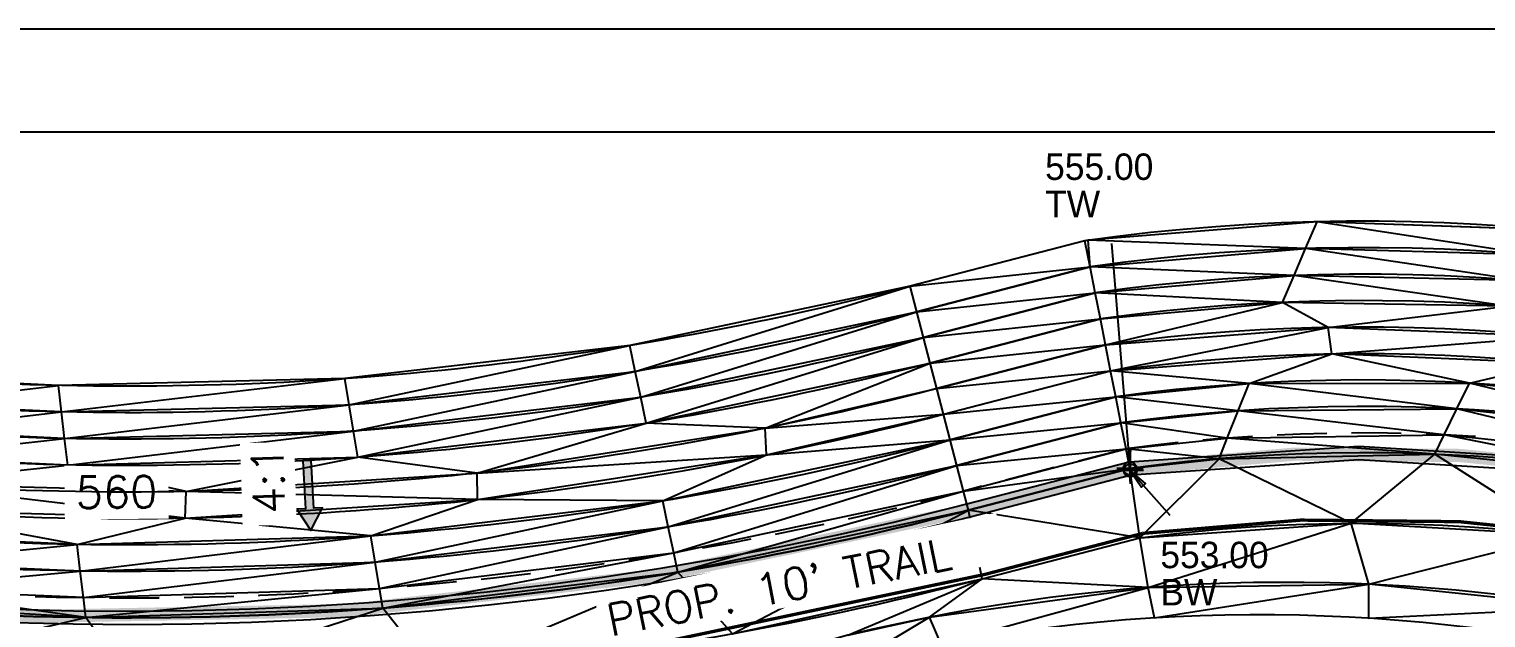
# Model space of a CAD drawing. Header units: inches. Extents: x 2461366 to 2469791, y 7062737 to 7065282.
# Drawn here: x 2466953.4 to 2467173.5, y 7064577.2 to 7064666.2 of the extents above; entities that cross this region are included whole.
import ezdxf

# ---------------------------------------------------------------- set-up
doc = ezdxf.new("R2010")
doc.units = ezdxf.units.IN
doc.header["$LTSCALE"] = 60
doc.header["$MEASUREMENT"] = 0
doc.linetypes.add('DASHED2', pattern=[0.375, 0.25, -0.125])
for name, color, linetype in [('3D', 5, 'Continuous'), ('C-SITE-VOLM', 7, 'Continuous'), ('CONC LABEL', 7, 'Continuous'), ('CONT MJR LABEL', 4, 'Continuous'), ('CONT MNR LABEL', 6, 'Continuous'), ('CONTOURS', 35, 'Continuous'), ('PROP TRAIL', 3, 'Continuous'), ('Proposed Ground-C-TINN', 7, 'Continuous'), ('Proposed Ground-C-TINN-BNDY', 7, 'Continuous'), ('VOLLBLS', 7, 'Continuous'), ('WALL', 6, 'Continuous')]:
    doc.layers.add(name, color=color, linetype=linetype)
doc.styles.add('L80', font='simplex', dxfattribs={"height": 4.8})

# ---------------------------------------------------------------- blocks, each defined once
blk = doc.blocks.new('ARW-STREET')
blk.add_hatch(color=252).paths.add_polyline_path([(0.52, 0), (0.52, 6.04), (1.61, 6.04), (0, 8.83), (-1.61, 6.04), (-0.52, 6.04), (-0.52, 0)])
at = {"color": 4}
blk.add_lwpolyline([(0.52, 0), (0.52, 6.04), (1.61, 6.04), (0, 8.83), (-1.61, 6.04), (-0.52, 6.04), (-0.52, 0)], close=True, dxfattribs=at)
blk = doc.blocks.new('*U27')
at = {"layer": 'CONC LABEL', "color": 7, "linetype": 'Continuous'}
for p, q in [((14.05, -8.8), (16.82, -42.77)), ((16.82, -40.77), (16.82, -44.77)), ((18.82, -42.77), (14.82, -42.77))]:
    blk.add_line(p, q, dxfattribs=at)
blk.add_lwpolyline([(16.82, -42.77), (16.98, -39.74), (16.18, -39.81)], close=True, dxfattribs=at)
blk.add_circle((16.82, -42.77), 1, dxfattribs=at)
at = {"layer": 'CONC LABEL', "color": 7, "char_height": 4, "attachment_point": 4}
for s, insert in [('555.00', (4, 2.8)), ('TW', (4, -2.8))]:
    blk.add_mtext(s, dxfattribs=dict(at, insert=insert))
blk = doc.blocks.new('*U28')
at = {"layer": 'CONC LABEL', "color": 7, "linetype": 'Continuous'}
for p, q in [((1.46, 15.59), (-2.54, 15.59)), ((-0.54, 17.59), (-0.54, 13.59)), ((5.5, 8.8), (-0.54, 15.59))]:
    blk.add_line(p, q, dxfattribs=at)
blk.add_lwpolyline([(-0.54, 15.59), (1.16, 13.08), (1.76, 13.61)], close=True, dxfattribs=at)
blk.add_circle((-0.54, 15.59), 1, dxfattribs=at)
at = {"layer": 'CONC LABEL', "color": 7, "char_height": 4, "attachment_point": 4}
for s, insert in [('553.00', (4, 2.8)), ('BW', (4, -2.8))]:
    blk.add_mtext(s, dxfattribs=dict(at, insert=insert))

msp = doc.modelspace()

# ---------------------------------------------------------------- linework, layer by layer
at = {"layer": '3D'}
for points in [[(2466951.14, 7064578.49, 556), (2466960.08, 7064578.26, 556), (2466969.02, 7064578.2, 556), (2466977.96, 7064578.29, 556), (2466986.9, 7064578.54, 556), (2466995.84, 7064578.95, 556), (2467004.77, 7064579.51, 556), (2467013.68, 7064580.24, 556), (2467022.58, 7064581.12, 556), (2467031.46, 7064582.16, 556), (2467040.33, 7064583.36, 556), (2467049.17, 7064584.72, 556), (2467057.98, 7064586.24, 556), (2467066.77, 7064587.91, 556), (2467075.52, 7064589.73, 556), (2467084.25, 7064591.71, 556), (2467092.94, 7064593.85, 556), (2467095.09, 7064594.41, 556), (2467119.6, 7064600.78, 556), (2467154.31, 7064603.13, 556), (2467188.97, 7064600.97, 556)], [(2466951.07, 7064576.49, 553), (2466960.04, 7064576.26, 553), (2466969.02, 7064576.2, 553), (2466978, 7064576.29, 553), (2466986.98, 7064576.54, 553), (2466995.95, 7064576.95, 553), (2467004.91, 7064577.52, 553), (2467013.86, 7064578.25, 553), (2467022.8, 7064579.13, 553), (2467031.71, 7064580.18, 553), (2467040.61, 7064581.39, 553), (2467049.49, 7064582.75, 553), (2467058.34, 7064584.27, 553), (2467067.16, 7064585.94, 553), (2467075.95, 7064587.78, 553), (2467084.71, 7064589.77, 553), (2467093.43, 7064591.91, 553), (2467095.59, 7064592.47, 553), (2467119.92, 7064598.8, 553), (2467154.31, 7064601.13, 553), (2467188.72, 7064598.98, 553)]]:
    msp.add_polyline3d(points, dxfattribs=at)
at = {"layer": 'C-SITE-VOLM'}
msp.add_lwpolyline([(2466523.71, 7063920.59), (2467563.71, 7063920.59), (2467563.71, 7064650.59), (2466523.71, 7064650.59), (2466523.71, 7063920.59)], dxfattribs=at)
at = {"layer": 'CONTOURS'}
msp.add_line((2467119.73, 7064599.78, 554), (2467095.34, 7064593.44, 554), dxfattribs=at)
for points, elevation in [([(2466808.62, 7064617.54, 0.183735), (2466846.28, 7064593.5), (2466859.14, 7064590.84), (2466862.33, 7064594.14), (2466878.33, 7064594.7, -0.031112), (2466932.76, 7064593.49, 0.082018), (2467091.56, 7064607.96), (2467116.82, 7064614.53, -0.264661), (2467375.1, 7064510.99, -0.007046)], 559), ([(2467371.97, 7064508.5, 0.264433), (2467117.6, 7064610.6), (2467092.57, 7064604.08, -0.08203), (2466932.45, 7064589.51, 0.032021), (2466891.55, 7064588.69), (2466877.09, 7064587.11)], 558), ([(2467481.62, 7064205.45), (2467475.35, 7064213.14), (2467475.91, 7064215.68, -0.118759), (2467429.09, 7064309.01, -0.065221), (2467424.15, 7064352.32, 0.085155), (2467425.08, 7064407.37, 0.042374), (2467415.34, 7064432.83), (2467389.06, 7064477.21, 0.022906), (2467373.9, 7064499.45, 0.007049), (2467368.84, 7064506.01, 0.264201), (2467118.38, 7064606.66), (2467093.58, 7064600.21, -0.082041), (2466932.14, 7064585.52, 0.084633), (2466900.76, 7064582.2), (2466846.28, 7064593.5), (2466846.28, 7064593.5), (2466846.28, 7064593.5, -0.05263), (2466839.31, 7064595.38), (2466833.4, 7064577.9, 0.274833), (2466820.13, 7064524.99), (2466827.31, 7064456.71, 0.011594), (2466827.94, 7064452.35)], 557), ([(2467429.45, 7064307.49, -0.001754), (2467429.09, 7064309.01, -0.071322), (2467424.27, 7064356.39, 0.122971), (2467409.16, 7064429.52), (2467383.07, 7064473.59, 0.022852), (2467368.31, 7064495.25, 0.007049), (2467363.36, 7064501.65, 0.263781), (2467119.73, 7064599.78), (2467095.34, 7064593.44, -0.094664), (2466906.48, 7064581.01), (2466878.57, 7064586.8), (2466873.52, 7064573.78, 0.014705), (2466848.98, 7064555.23, 0.1903), (2466839.08, 7064539, 0.054929), (2466834.97, 7064508.99), (2466839.24, 7064458.05, 0.086631), (2466847.49, 7064430.71, -0.154191), (2466865.02, 7064334.41), (2466863.65, 7064321.82)], 555), ([(2466876.39, 7064321.36), (2466874.12, 7064362.74, 0.110194), (2466854.6, 7064434.37, -0.137687), (2466846.63, 7064476.72, -0.151282), (2466865.44, 7064532.64, -0.182735), (2466918.6, 7064568.91), (2466924.16, 7064568.4, 0.085139), (2467097.42, 7064583.1), (2467121.22, 7064589.29, -0.263152), (2467355.1, 7064494.77, -0.038917), (2467379.21, 7064459.1), (2467399.9, 7064424.14, -0.051573), (2467409.86, 7064396.21, 0.121258), (2467405.26, 7064383.32, -0.006169), (2467404.92, 7064377.82), (2467399, 7064298.82, 0.096645), (2467399.53, 7064284.83), (2467403.93, 7064266.08, -0.146049), (2467373.6, 7064117.5)], 553), ([(2467309.49, 7064095.07, 0.35989), (2467378.33, 7064277.73, -0.087475), (2467380.34, 7064316.83), (2467384.89, 7064378.93, 0.248192), (2467310.66, 7064526.73, 0.224693), (2467077.09, 7064574.55), (2467056.03, 7064568.63, -0.070457), (2467025.23, 7064561.85, -0.0023), (2467001.89, 7064562.38, 6.333921), (2467001.95, 7064562.36, 0.216596), (2466882.03, 7064521.36, 0.129763), (2466862.06, 7064473.7, 0.178127), (2466875.9, 7064412.63, -0.176414), (2466885.23, 7064380.9), (2466880.63, 7064321.94)], 552), ([(2466875.25, 7064272.92, 0.13065), (2466870.61, 7064253.23, 0.005732), (2466870.71, 7064249.63, 0.222258), (2466890.16, 7064212), (2466915.93, 7064192.14, 0.170361), (2466976.01, 7064182.72, -0.038607), (2466992.23, 7064184.23, -0.329975), (2467068.11, 7064130.73, 0.221052), (2467140.61, 7064055.96, 0.20092), (2467223.78, 7064067.12, 0.025791), (2467300.44, 7064111.73, 0.407271), (2467357.66, 7064275.01, -0.091333), (2467356.3, 7064304.39), (2467362.04, 7064381.03, 0.25865), (2467304.64, 7064519.18, 0.232912), (2467077.83, 7064570.36), (2467058.13, 7064563.01, -0.071063), (2467025.4, 7064555.84, -0.002327), (2467001.73, 7064556.38), (2467001.43, 7064556.38)], 551)]:
    msp.add_lwpolyline(points, format="xyb", dxfattribs=dict(at, elevation=elevation))
at = {"layer": 'CONTOURS', "linetype": 'DASHED2', "ltscale": 0.5, "elevation": 556}
msp.add_lwpolyline([(2467365.7, 7064503.52, 0.263963), (2467119.15, 7064602.73), (2467094.58, 7064596.34, -0.082041), (2466931.84, 7064581.53, 0.105508), (2466919.63, 7064579.56, -0.006557), (2466906.48, 7064581.01), (2466859.14, 7064590.84), (2466855.76, 7064579.37, 0.226543), (2466840.46, 7064567.14, 0.169648), (2466832.33, 7064549.52, 0.105008), (2466830.41, 7064503.71), (2466835.26, 7064457.6, 0.052485), (2466839.32, 7064439.84, 0.034199), (2466843.93, 7064428.87, -0.154311), (2466861.05, 7064334.87), (2466859.68, 7064322.26)], format="xyb", dxfattribs=at)
at = {"layer": 'CONTOURS'}
for centre, radius, start, end in [((2467155.01, 7064335.88, 554), 266.25, 38.5076, 97.6154), ((2466968.38, 7065081.5, 554), 504.3, 262.9503, 284.5813)]:
    msp.add_arc(centre, radius, start, end, dxfattribs=at)
at = {"layer": 'PROP TRAIL', "color": 7, "const_width": 0.5}
msp.add_lwpolyline([(2466849.18, 7064324.33, -0.001169), (2466851.07, 7064335.74, 0.171058), (2466842.68, 7064384, -0.117061), (2466822.48, 7064454.76), (2466820.5, 7064498.85, 0.006703), (2466820.18, 7064504.34), (2466819.31, 7064516.42, 0.075631), (2466812.84, 7064545, -0.374623), (2466821.68, 7064569.75), (2466839.45, 7064579.7, -0.180781), (2466853.29, 7064581.84), (2466904.85, 7064571.13, 0.094865), (2467097.86, 7064583.76), (2467121.65, 7064589.95, -0.263152), (2467355.53, 7064495.43, -0.038917)], format="xyb", dxfattribs=at)
at = {"layer": 'Proposed Ground-C-TINN'}
for p, q in [((2467148.01, 7064637.05, 564), (2467113.42, 7064634.25, 564)), ((2467146.26, 7064633, 563), (2467148.01, 7064637.05, 564)), ((2467180.71, 7064632.02, 563), (2467148.01, 7064637.05, 564)), ((2467182.68, 7064635.86, 564), (2467148.01, 7064637.05, 564)), ((2467112.91, 7064634.18, 564), (2467086.53, 7064627.31, 564)), ((2467113.42, 7064634.25, 564), (2467112.91, 7064634.18, 564)), ((2467113.7, 7064630.25, 563), (2467112.91, 7064634.18, 564)), ((2467113.7, 7064630.25, 563), (2467113.42, 7064634.25, 564)), ((2467146.26, 7064633, 563), (2467113.42, 7064634.25, 564)), ((2467113.7, 7064630.25, 563), (2467146.26, 7064633, 563)), ((2467144.53, 7064628.94, 562), (2467146.26, 7064633, 563)), ((2467178.75, 7064628.17, 562), (2467146.26, 7064633, 563)), ((2467180.71, 7064632.02, 563), (2467146.26, 7064633, 563)), ((2467086.53, 7064627.31, 564), (2467113.7, 7064630.25, 563)), ((2467087.53, 7064623.44, 563), (2467113.7, 7064630.25, 563)), ((2467144.53, 7064628.94, 562), (2467113.7, 7064630.25, 563)), ((2467114.48, 7064626.32, 562), (2467113.7, 7064630.25, 563)), ((2467114.48, 7064626.32, 562), (2467144.53, 7064628.94, 562)), ((2467142.81, 7064624.87, 561), (2467144.53, 7064628.94, 562)), ((2467176.81, 7064624.31, 561), (2467144.53, 7064628.94, 562)), ((2467178.75, 7064628.17, 562), (2467144.53, 7064628.94, 562)), ((2467086.53, 7064627.31, 564), (2467044.15, 7064618.35, 564)), ((2467044.98, 7064614.43, 563), (2467086.53, 7064627.31, 564)), ((2467087.53, 7064623.44, 563), (2467086.53, 7064627.31, 564)), ((2467087.53, 7064623.44, 563), (2467114.48, 7064626.32, 562)), ((2467088.54, 7064619.57, 562), (2467114.48, 7064626.32, 562)), ((2467142.81, 7064624.87, 561), (2467114.48, 7064626.32, 562)), ((2467115.26, 7064622.39, 561), (2467114.48, 7064626.32, 562)), ((2467115.26, 7064622.39, 561), (2467142.81, 7064624.87, 561)), ((2467116.04, 7064618.46, 560), (2467142.81, 7064624.87, 561)), ((2467176.81, 7064624.31, 561), (2467142.81, 7064624.87, 561)), ((2467149.71, 7064621.08, 560), (2467142.81, 7064624.87, 561)), ((2467149.71, 7064621.08, 560), (2467176.81, 7064624.31, 561)), ((2467044.98, 7064614.43, 563), (2467087.53, 7064623.44, 563)), ((2467045.81, 7064610.52, 562), (2467087.53, 7064623.44, 563)), ((2467088.54, 7064619.57, 562), (2467087.53, 7064623.44, 563)), ((2467088.54, 7064619.57, 562), (2467115.26, 7064622.39, 561)), ((2467089.55, 7064615.7, 561), (2467115.26, 7064622.39, 561)), ((2467116.04, 7064618.46, 560), (2467115.26, 7064622.39, 561)), ((2467116.04, 7064618.46, 560), (2467149.71, 7064621.08, 560)), ((2467116.82, 7064614.53, 559), (2467149.71, 7064621.08, 560)), ((2467150.25, 7064617.09, 559), (2467149.71, 7064621.08, 560)), ((2467183.44, 7064619.71, 560), (2467149.71, 7064621.08, 560)), ((2467044.15, 7064618.35, 564), (2467001.12, 7064613.34, 564)), ((2467001.77, 7064609.38, 563), (2467044.15, 7064618.35, 564)), ((2467044.98, 7064614.43, 563), (2467044.15, 7064618.35, 564)), ((2467045.81, 7064610.52, 562), (2467088.54, 7064619.57, 562)), ((2467046.64, 7064606.6, 561), (2467088.54, 7064619.57, 562)), ((2467089.55, 7064615.7, 561), (2467088.54, 7064619.57, 562)), ((2467089.55, 7064615.7, 561), (2467116.04, 7064618.46, 560)), ((2467090.55, 7064611.83, 560), (2467116.04, 7064618.46, 560)), ((2467116.82, 7064614.53, 559), (2467116.04, 7064618.46, 560)), ((2467150.25, 7064617.09, 559), (2467183.44, 7064619.71, 560)), ((2467046.64, 7064606.6, 561), (2467089.55, 7064615.7, 561)), ((2467064.59, 7064605.83, 560), (2467089.55, 7064615.7, 561)), ((2467090.55, 7064611.83, 560), (2467089.55, 7064615.7, 561)), ((2467116.82, 7064614.53, 559), (2467150.25, 7064617.09, 559)), ((2467137.74, 7064612.59, 558), (2467150.25, 7064617.09, 559)), ((2467171.02, 7064612.67, 558), (2467150.25, 7064617.09, 559)), ((2467183.75, 7064615.66, 559), (2467150.25, 7064617.09, 559)), ((2467171.02, 7064612.67, 558), (2467183.75, 7064615.66, 559)), ((2466957.82, 7064612.31, 564), (2466934.33, 7064613.43, 564)), ((2467001.12, 7064613.34, 564), (2466957.82, 7064612.31, 564)), ((2466958.29, 7064608.3, 563), (2467001.12, 7064613.34, 564)), ((2467001.77, 7064609.38, 563), (2467001.12, 7064613.34, 564)), ((2467001.77, 7064609.38, 563), (2467044.98, 7064614.43, 563)), ((2467002.42, 7064605.41, 562), (2467044.98, 7064614.43, 563)), ((2467045.81, 7064610.52, 562), (2467044.98, 7064614.43, 563)), ((2467090.55, 7064611.83, 560), (2467116.82, 7064614.53, 559)), ((2467091.56, 7064607.96, 559), (2467116.82, 7064614.53, 559)), ((2467137.74, 7064612.59, 558), (2467116.82, 7064614.53, 559)), ((2467117.6, 7064610.6, 558), (2467116.82, 7064614.53, 559)), ((2466934.02, 7064609.44, 563), (2466957.82, 7064612.31, 564)), ((2466958.29, 7064608.3, 563), (2466957.82, 7064612.31, 564)), ((2467064.59, 7064605.83, 560), (2467090.55, 7064611.83, 560)), ((2467091.56, 7064607.96, 559), (2467090.55, 7064611.83, 560)), ((2467117.6, 7064610.6, 558), (2467137.74, 7064612.59, 558)), ((2467136.07, 7064608.47, 557), (2467137.74, 7064612.59, 558)), ((2467137.74, 7064612.59, 558), (2467171.02, 7064612.67, 558)), ((2467169.12, 7064608.77, 557), (2467137.74, 7064612.59, 558)), ((2467169.12, 7064608.77, 557), (2467171.02, 7064612.67, 558)), ((2467204.08, 7064608.75, 558), (2467171.02, 7064612.67, 558)), ((2467201.96, 7064605.07, 557), (2467171.02, 7064612.67, 558)), ((2466958.29, 7064608.3, 563), (2466934.02, 7064609.44, 563)), ((2466958.29, 7064608.3, 563), (2467001.77, 7064609.38, 563)), ((2466958.75, 7064604.29, 562), (2467001.77, 7064609.38, 563)), ((2467002.42, 7064605.41, 562), (2467001.77, 7064609.38, 563)), ((2467002.42, 7064605.41, 562), (2467045.81, 7064610.52, 562)), ((2467003.07, 7064601.45, 561), (2467045.81, 7064610.52, 562)), ((2467046.64, 7064606.6, 561), (2467045.81, 7064610.52, 562)), ((2467091.56, 7064607.96, 559), (2467117.6, 7064610.6, 558)), ((2467092.57, 7064604.08, 558), (2467117.6, 7064610.6, 558)), ((2467118.38, 7064606.66, 557), (2467117.6, 7064610.6, 558)), ((2467136.07, 7064608.47, 557), (2467117.6, 7064610.6, 558)), ((2466933.71, 7064605.46, 562), (2466958.29, 7064608.3, 563)), ((2466958.75, 7064604.29, 562), (2466958.29, 7064608.3, 563)), ((2467064.59, 7064605.83, 560), (2467091.56, 7064607.96, 559)), ((2467064.83, 7064601.8, 559), (2467091.56, 7064607.96, 559)), ((2467092.57, 7064604.08, 558), (2467091.56, 7064607.96, 559)), ((2467118.38, 7064606.66, 557), (2467136.07, 7064608.47, 557)), ((2467134.43, 7064604.34, 556), (2467136.07, 7064608.47, 557)), ((2467136.07, 7064608.47, 557), (2467169.12, 7064608.77, 557)), ((2467167.23, 7064604.85, 556), (2467136.07, 7064608.47, 557)), ((2467167.23, 7064604.85, 556), (2467169.12, 7064608.77, 557)), ((2467201.96, 7064605.07, 557), (2467169.12, 7064608.77, 557)), ((2467199.84, 7064601.37, 556), (2467169.12, 7064608.77, 557)), ((2466958.75, 7064604.29, 562), (2466933.71, 7064605.46, 562)), ((2466958.75, 7064604.29, 562), (2467002.42, 7064605.41, 562)), ((2466959.22, 7064600.28, 561), (2467002.42, 7064605.41, 562)), ((2467003.07, 7064601.45, 561), (2467002.42, 7064605.41, 562)), ((2467003.07, 7064601.45, 561), (2467046.64, 7064606.6, 561)), ((2467021.07, 7064599.06, 560), (2467046.64, 7064606.6, 561)), ((2467021.07, 7064599.06, 560), (2467064.59, 7064605.83, 560)), ((2467064.59, 7064605.83, 560), (2467046.64, 7064606.6, 561)), ((2467064.83, 7064601.8, 559), (2467064.59, 7064605.83, 560)), ((2467092.57, 7064604.08, 558), (2467118.38, 7064606.66, 557)), ((2467093.58, 7064600.21, 557), (2467118.38, 7064606.66, 557)), ((2467119.15, 7064602.73, 556), (2467118.38, 7064606.66, 557)), ((2467134.43, 7064604.34, 556), (2467118.38, 7064606.66, 557)), ((2467134.43, 7064604.34, 556), (2467167.23, 7064604.85, 556)), ((2467165.81, 7064601.91, 554), (2467167.23, 7064604.85, 556)), ((2467199.84, 7064601.37, 556), (2467167.23, 7064604.85, 556)), ((2467198.26, 7064598.59, 554), (2467167.23, 7064604.85, 556)), ((2466933.39, 7064601.47, 561), (2466958.75, 7064604.29, 562)), ((2466959.22, 7064600.28, 561), (2466958.75, 7064604.29, 562)), ((2467049.13, 7064594.85, 558), (2467092.57, 7064604.08, 558)), ((2467049.96, 7064590.93, 557), (2467092.57, 7064604.08, 558)), ((2467064.83, 7064601.8, 559), (2467092.57, 7064604.08, 558)), ((2467093.58, 7064600.21, 557), (2467092.57, 7064604.08, 558)), ((2467093.58, 7064600.21, 557), (2467119.15, 7064602.73, 556)), ((2467094.58, 7064596.34, 556), (2467119.15, 7064602.73, 556)), ((2467119.15, 7064602.73, 556), (2467134.43, 7064604.34, 556)), ((2467133.2, 7064601.24, 554), (2467119.15, 7064602.73, 556)), ((2467119.73, 7064599.78, 554), (2467119.15, 7064602.73, 556)), ((2467133.2, 7064601.24, 554), (2467134.43, 7064604.34, 556)), ((2467165.81, 7064601.91, 554), (2467134.43, 7064604.34, 556)), ((2466933.08, 7064597.48, 560), (2466959.22, 7064600.28, 561)), ((2466959.22, 7064600.28, 561), (2466933.39, 7064601.47, 561)), ((2466959.22, 7064600.28, 561), (2467003.07, 7064601.45, 561)), ((2466977.11, 7064596.27, 560), (2466959.22, 7064600.28, 561)), ((2466977.11, 7064596.27, 560), (2467003.07, 7064601.45, 561)), ((2467021.07, 7064599.06, 560), (2467003.07, 7064601.45, 561)), ((2467021.07, 7064599.06, 560), (2467064.83, 7064601.8, 559)), ((2467021.12, 7064595.05, 559), (2467064.83, 7064601.8, 559)), ((2467049.13, 7064594.85, 558), (2467064.83, 7064601.8, 559)), ((2467049.96, 7064590.93, 557), (2467093.58, 7064600.21, 557)), ((2467050.8, 7064587.02, 556), (2467093.58, 7064600.21, 557)), ((2467094.58, 7064596.34, 556), (2467093.58, 7064600.21, 557)), ((2467119.73, 7064599.78, 554), (2467133.2, 7064601.24, 554)), ((2467121.22, 7064589.29, 553), (2467133.2, 7064601.24, 554)), ((2467133.2, 7064601.24, 554), (2467165.81, 7064601.91, 554)), ((2467153.14, 7064591.47, 553), (2467133.2, 7064601.24, 554)), ((2467153.14, 7064591.47, 553), (2467165.81, 7064601.91, 554)), ((2467198.26, 7064598.59, 554), (2467165.81, 7064601.91, 554)), ((2467185.09, 7064589.65, 553), (2467165.81, 7064601.91, 554)), ((2466977.11, 7064596.27, 560), (2467021.07, 7064599.06, 560)), ((2467021.12, 7064595.05, 559), (2467021.07, 7064599.06, 560)), ((2467094.58, 7064596.34, 556), (2467119.73, 7064599.78, 554)), ((2467095.34, 7064593.44, 554), (2467119.73, 7064599.78, 554)), ((2467121.22, 7064589.29, 553), (2467119.73, 7064599.78, 554)), ((2466976.98, 7064592.27, 559), (2466933.08, 7064597.48, 560)), ((2466977.11, 7064596.27, 560), (2466933.08, 7064597.48, 560)), ((2466976.98, 7064592.27, 559), (2466977.11, 7064596.27, 560)), ((2467021.12, 7064595.05, 559), (2466977.11, 7064596.27, 560)), ((2467050.8, 7064587.02, 556), (2467094.58, 7064596.34, 556)), ((2467051.42, 7064584.08, 554), (2467094.58, 7064596.34, 556)), ((2467095.34, 7064593.44, 554), (2467094.58, 7064596.34, 556)), ((2466976.98, 7064592.27, 559), (2466932.76, 7064593.49, 559)), ((2466960.65, 7064588.26, 558), (2466932.76, 7064593.49, 559)), ((2466976.98, 7064592.27, 559), (2467021.12, 7064595.05, 559)), ((2467005.04, 7064589.56, 558), (2467021.12, 7064595.05, 559)), ((2467005.04, 7064589.56, 558), (2467049.13, 7064594.85, 558)), ((2467005.69, 7064585.6, 557), (2467049.13, 7064594.85, 558)), ((2467049.13, 7064594.85, 558), (2467021.12, 7064595.05, 559)), ((2467049.96, 7064590.93, 557), (2467049.13, 7064594.85, 558)), ((2466960.65, 7064588.26, 558), (2466976.98, 7064592.27, 559)), ((2467005.04, 7064589.56, 558), (2466976.98, 7064592.27, 559)), ((2467051.42, 7064584.08, 554), (2467095.34, 7064593.44, 554)), ((2467059.69, 7064574.78, 553), (2467095.34, 7064593.44, 554)), ((2467097.42, 7064583.1, 553), (2467095.34, 7064593.44, 554)), ((2467121.22, 7064589.29, 553), (2467095.34, 7064593.44, 554)), ((2467121.22, 7064589.29, 553), (2467153.14, 7064591.47, 553)), ((2467122.48, 7064581.76, 552), (2467153.14, 7064591.47, 553)), ((2467185.09, 7064589.65, 553), (2467153.14, 7064591.47, 553)), ((2467155.85, 7064582.27, 552), (2467153.14, 7064591.47, 553)), ((2466960.65, 7064588.26, 558), (2466932.45, 7064589.51, 558)), ((2466960.65, 7064588.26, 558), (2467005.04, 7064589.56, 558)), ((2466961.12, 7064584.25, 557), (2467005.04, 7064589.56, 558)), ((2467005.69, 7064585.6, 557), (2467005.04, 7064589.56, 558)), ((2467005.69, 7064585.6, 557), (2467049.96, 7064590.93, 557)), ((2467006.35, 7064581.64, 556), (2467049.96, 7064590.93, 557)), ((2467050.8, 7064587.02, 556), (2467049.96, 7064590.93, 557)), ((2467097.42, 7064583.1, 553), (2467121.22, 7064589.29, 553)), ((2467122.48, 7064581.76, 552), (2467121.22, 7064589.29, 553)), ((2467155.85, 7064582.27, 552), (2467185.09, 7064589.65, 553)), ((2466932.14, 7064585.52, 557), (2466960.65, 7064588.26, 558)), ((2466961.12, 7064584.25, 557), (2466960.65, 7064588.26, 558)), ((2467006.35, 7064581.64, 556), (2467050.8, 7064587.02, 556)), ((2467006.85, 7064578.66, 554), (2467050.8, 7064587.02, 556)), ((2467051.42, 7064584.08, 554), (2467050.8, 7064587.02, 556)), ((2466961.12, 7064584.25, 557), (2466932.14, 7064585.52, 557)), ((2466961.12, 7064584.25, 557), (2467005.69, 7064585.6, 557)), ((2466961.61, 7064580.24, 556), (2467005.69, 7064585.6, 557)), ((2467006.35, 7064581.64, 556), (2467005.69, 7064585.6, 557)), ((2466931.84, 7064581.53, 556), (2466961.12, 7064584.25, 557)), ((2466961.61, 7064580.24, 556), (2466961.12, 7064584.25, 557)), ((2467006.85, 7064578.66, 554), (2467051.42, 7064584.08, 554)), ((2467014.76, 7064568.67, 553), (2467051.42, 7064584.08, 554)), ((2467059.69, 7064574.78, 553), (2467051.42, 7064584.08, 554)), ((2467059.69, 7064574.78, 553), (2467097.42, 7064583.1, 553)), ((2467077.09, 7064574.55, 552), (2467097.42, 7064583.1, 553)), ((2467089.42, 7064577.28, 552), (2467097.42, 7064583.1, 553)), ((2467122.48, 7064581.76, 552), (2467097.42, 7064583.1, 553)), ((2466961.97, 7064577.24, 554), (2466931.84, 7064581.53, 556)), ((2466961.61, 7064580.24, 556), (2466931.84, 7064581.53, 556)), ((2466961.61, 7064580.24, 556), (2467006.35, 7064581.64, 556)), ((2466961.97, 7064577.24, 554), (2467006.35, 7064581.64, 556)), ((2467006.85, 7064578.66, 554), (2467006.35, 7064581.64, 556)), ((2467089.42, 7064577.28, 552), (2467122.48, 7064581.76, 552)), ((2467091.23, 7064573.21, 551), (2467122.48, 7064581.76, 552)), ((2467122.48, 7064581.76, 552), (2467155.85, 7064582.27, 552)), ((2467123.42, 7064577.16, 551), (2467122.48, 7064581.76, 552)), ((2467123.42, 7064577.16, 551), (2467155.85, 7064582.27, 552)), ((2467155.84, 7064577.12, 551), (2467155.85, 7064582.27, 552)), ((2467189.04, 7064578.78, 552), (2467155.85, 7064582.27, 552)), ((2466961.97, 7064577.24, 554), (2466919.89, 7064579.65, 555)), ((2466961.97, 7064577.24, 554), (2466961.61, 7064580.24, 556)), ((2466961.97, 7064577.24, 554), (2467006.85, 7064578.66, 554)), ((2466969.46, 7064566.54, 553), (2467006.85, 7064578.66, 554)), ((2467014.76, 7064568.67, 553), (2467006.85, 7064578.66, 554)), ((2467155.84, 7064577.12, 551), (2467189.04, 7064578.78, 552)), ((2466924.16, 7064568.4, 553), (2466961.97, 7064577.24, 554)), ((2466969.46, 7064566.54, 553), (2466961.97, 7064577.24, 554)), ((2467077.09, 7064574.55, 552), (2467089.42, 7064577.28, 552)), ((2467077.83, 7064570.36, 551), (2467089.42, 7064577.28, 552)), ((2467091.23, 7064573.21, 551), (2467089.42, 7064577.28, 552))]:
    msp.add_line(p, q, dxfattribs=at)
at = {"layer": 'Proposed Ground-C-TINN-BNDY'}
msp.add_lwpolyline([(2467313.23, 7064592.24), (2467282.7, 7064608.73), (2467250.48, 7064621.6), (2467216.99, 7064630.69), (2467182.68, 7064635.86), (2467148.01, 7064637.05), (2467113.42, 7064634.25), (2467112.91, 7064634.18), (2467086.53, 7064627.31), (2467044.15, 7064618.35), (2467001.12, 7064613.34), (2466957.82, 7064612.31), (2466934.33, 7064613.43)], dxfattribs=at)
at = {"layer": 'VOLLBLS'}
msp.add_lwpolyline([(2466520.06, 7063913.18), (2467627.06, 7063913.18), (2467627.06, 7064666.18), (2466520.06, 7064666.18), (2466520.06, 7063913.18)], dxfattribs=at)
at = {"layer": 'WALL', "color": 6, "const_width": 2}
msp.add_lwpolyline([(2467524.08, 7064249.07, 0.026578), (2467477.36, 7064214.56), (2467477.07, 7064214.32), (2467476.54, 7064214.94, -0.119948), (2467429.09, 7064309.01, -0.071322), (2467424.27, 7064356.39, 0.122971), (2467409.16, 7064429.52), (2467383.07, 7064473.59, 0.022852), (2467368.31, 7064495.25, 0.007049), (2467363.36, 7064501.65, 0.263781), (2467119.73, 7064599.78), (2467095.34, 7064593.44, -0.094664), (2466906.48, 7064581.01), (2466846.28, 7064593.5, -0.183735), (2466808.62, 7064617.54)], format="xyb", dxfattribs=at)

# ---------------------------------------------------------------- block references
at = {"color": 7, "xscale": 1.2, "yscale": 1.2, "zscale": 1.2, "rotation": 183.2008643038312}
msp.add_blockref('ARW-STREET', (2466995.38, 7064600.95, 561), dxfattribs=at)
at = {"layer": 'CONC LABEL', "color": 7}
for name, p in [('*U27', (2467102.91, 7064642.55)), ('*U28', (2467120.33, 7064583.86))]:
    msp.add_blockref(name, p, dxfattribs=at)

# ---------------------------------------------------------------- next in the draw order: wipeouts: each hides what was drawn before it
at = {"color": 7}
msp.add_wipeout([(2466958.79, 7064592.05), (2466974.49, 7064592.19), (2466974.42, 7064600.35), (2466958.72, 7064600.21)], dxfattribs=at).translate(0, 0, 560).dxf.layer = 'CONT MJR LABEL'
msp.add_wipeout([(2467039.78, 7064572.98), (2467100.8, 7064585.61), (2467099.52, 7064593.07), (2467038.94, 7064580.42)], dxfattribs=at).dxf.layer = 'PROP TRAIL'

# ---------------------------------------------------------------- next in the draw order: linework, layer by layer
at = {"layer": 'CONTOURS'}
for points, elevation in [([(2467522.84, 7064324.62, -0.12314), (2467488.77, 7064320.71, -0.302662), (2467459.33, 7064347.69, -0.058826), (2467454.98, 7064382.59, 0.040573), (2467452.47, 7064413.41, 0.046376), (2467440.01, 7064446.12), (2467413.03, 7064491.68, 0.023106), (2467396.29, 7064516.27, 0.007046), (2467390.75, 7064523.45, 0.265731), (2467112.91, 7064634.18), (2467086.53, 7064627.31, -0.081958), (2466934.33, 7064613.43, 0.031019), (2466877.58, 7064614.68), (2466862.4, 7064614.16, -0.205286), (2466816.37, 7064638.69)], 564), ([(2467550.79, 7064274.26), (2467548.7, 7064277.6, 0.26548), (2467491.92, 7064307.02, -0.339207), (2467456.49, 7064327.43, -0.102321), (2467449.97, 7064363.14, 0.066431), (2467448.56, 7064412.55, 0.045871), (2467436.49, 7064444.21), (2467409.61, 7064489.61, 0.023079), (2467393.1, 7064513.87, 0.007046), (2467387.62, 7064520.96, 0.265526), (2467113.7, 7064630.25), (2467087.53, 7064623.44, -0.08197), (2466934.02, 7064609.44, 0.031037), (2466877.73, 7064610.69), (2466862.3, 7064610.15, -0.206188), (2466813.25, 7064636.19)], 563), ([(2467560.19, 7064253.01), (2467538.17, 7064271.81, 0.143278), (2467518.29, 7064284.77, 0.093011), (2467484.05, 7064285.84, -0.274454), (2467455.02, 7064301.69, -0.118697), (2467444.59, 7064353.07, 0.080679), (2467444.65, 7064411.69, 0.045346), (2467432.96, 7064442.31), (2467406.18, 7064487.55, 0.023052), (2467389.9, 7064511.46, 0.007046), (2467384.49, 7064518.46, 0.265316), (2467114.48, 7064626.32), (2467088.54, 7064619.57, -0.081982), (2466933.71, 7064605.46, 0.031056), (2466877.88, 7064606.69), (2466862.21, 7064606.14, -0.207017), (2466810.13, 7064633.68)], 562), ([(2467550.48, 7064247.12), (2467538.18, 7064262.33, 0.143388), (2467505.43, 7064264.82, -0.110469), (2467479.2, 7064259.63, -0.319836), (2467455.99, 7064276.22, -0.073446), (2467443.8, 7064315.03, 0.014477), (2467443.09, 7064319.67, -0.045264), (2467440.15, 7064346.94, -0.04479), (2467440.64, 7064353.71, 0.080358), (2467440.74, 7064410.82, 0.0448), (2467429.44, 7064440.41), (2467402.76, 7064485.48, 0.023025), (2467386.7, 7064509.06, 0.007046), (2467381.36, 7064515.97, 0.265102), (2467115.26, 7064622.39), (2467089.55, 7064615.7, -0.081994), (2466933.39, 7064601.47, 0.031074), (2466878.03, 7064602.69), (2466862.13, 7064602.14, -0.207781), (2466807.01, 7064631.18)], 561), ([(2467378.23, 7064513.48, 0.264884), (2467116.04, 7064618.46), (2467090.55, 7064611.83, -0.082006), (2466933.08, 7064597.48, 0.031093), (2466878.18, 7064598.7), (2466862.05, 7064598.13, -0.20849), (2466803.89, 7064628.68)], 560)]:
    msp.add_lwpolyline(points, format="xyb", dxfattribs=dict(at, elevation=elevation))

# ---------------------------------------------------------------- next in the draw order: texts
at = {"layer": 'CONT MJR LABEL', "color": 7, "insert": (2466966.6, 7064596.2, 560), "char_height": 4.8, "attachment_point": 5, "rotation": 0.5169, "style": 'L80'}
msp.add_mtext('{560}', dxfattribs=at)
at = {"layer": 'PROP TRAIL', "color": 7, "style": 'L80'}
msp.add_text("PROP. 10' TRAIL", height=4.8, rotation=11.2441, dxfattribs=at).set_placement((2467041.27, 7064574.37))

# ---------------------------------------------------------------- next in the draw order: wipeouts: each hides what was drawn before it
at = {"color": 7}
msp.add_wipeout([(2466993.82, 7064591.33), (2466993.42, 7064603.82), (2466985.26, 7064603.56), (2466985.66, 7064591.06)], dxfattribs=at).dxf.layer = 'CONT MNR LABEL'

# ---------------------------------------------------------------- next in the draw order: texts
at = {"layer": 'CONT MNR LABEL', "color": 7, "style": 'L80'}
msp.add_text('4:1', height=4.8, rotation=91.8389, dxfattribs=at).set_placement((2466992.09, 7064592.95))

doc.saveas('drawing.dxf')
